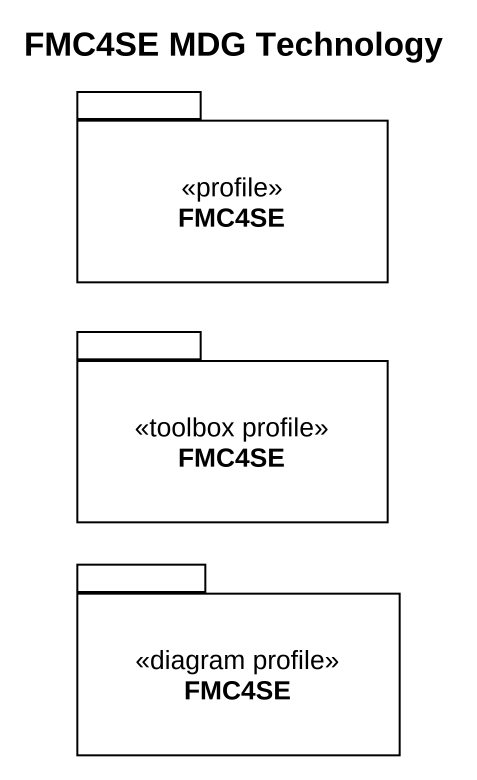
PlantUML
@startuml
title FMC4SE MDG Technology
package FMC4SE <<profile>> {
}
package "FMC4SE" as FMC4SE_2 <<toolbox profile>> {
}
package "FMC4SE" as FMC4SE_3 <<diagram profile>> {
}
@enduml
